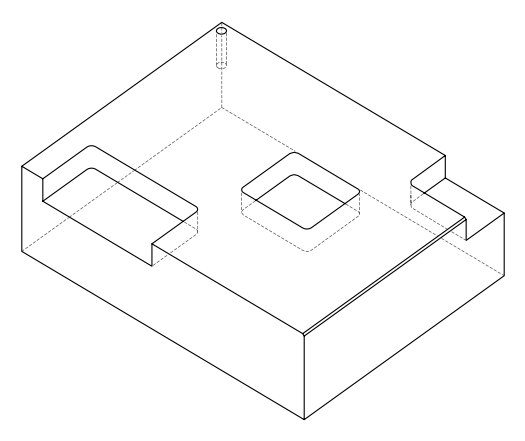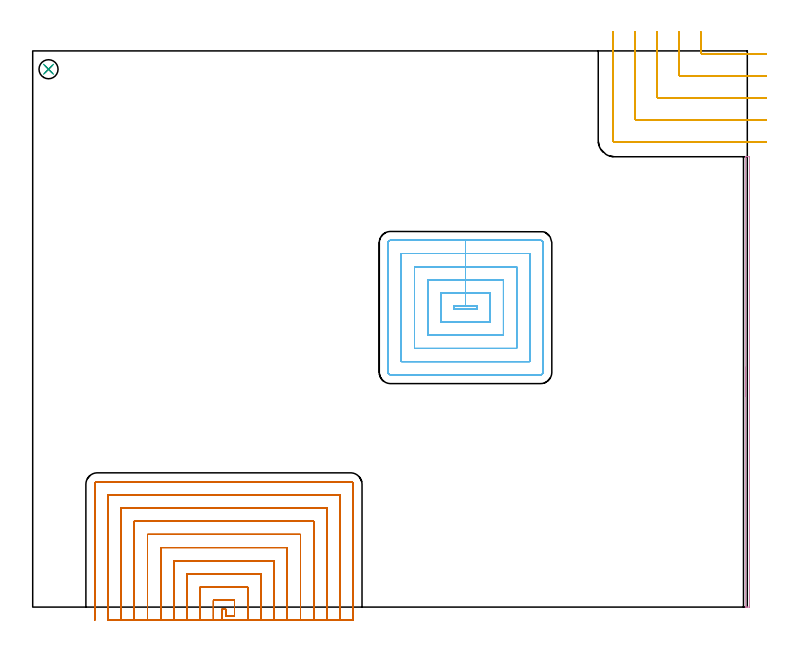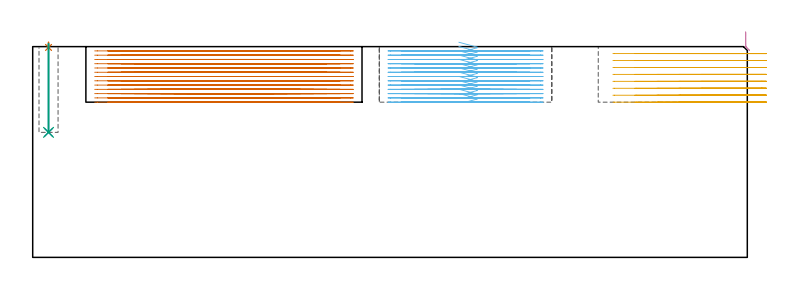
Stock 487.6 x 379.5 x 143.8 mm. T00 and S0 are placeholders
(PLAN: 7 operations, 5 tool changes, 149.4 min)
(1 SPOT_DRILL | STEP1POCKET | NXT0321_9005460120000 | 0.03 min | 2 mm3)
(2 DRILL_BLIND_HOLE_INTO_CENTER | STEP1POCKET | UGT0301_480 | 0.24 min | 3190 mm3)
(3 DRILL_TO_ENLARGE_BLIND_HOLE | STEP1POCKET | UGT0301_374 | 0.24 min | 4541 mm3)
(4 AREA_MILL | FG_CHAMFER_SURFACE | UGT0205_001 | 2.61 min | 1047 mm3)
(5 MILL_CORNER_NOTCH_RECTANGULAR | CORNER_NOTCH_RECTANGULAR | UGT0201_094 | Follow Part, ap 5, ae 75% | 10.64 min | 277344 mm3)
(6 MILL_RECTANGULAR_POCKET | POCKET_RECTANGULAR_STRAIGHT | NXT0201_011 | Follow Part, ap 3, ae 75% | 35.91 min | 461236 mm3)
(7 MILL_SLOT | SLOT_PARTIAL_RECTANGULAR | NXT0201_011 | Follow Part, ap 3, ae 75% | 99.67 min | 653094 mm3)
(TOOL NXT0321_9005460120000 | NC Spot Drill, 142deg, 12mm, Carbide, Uncoated | D12 PA142 FL30 Z2)
(TOOL UGT0301_480 | Carbide Drill 8.5 mm | D8.5 PA118 FL75 Z2)
(TOOL UGT0301_374 | Twist Drill Flat Bottom 13 mm | D13 PA180 FL101 Z2)
(TOOL UGT0205_001 | Chamfer Mill 20 x 3 x 45 deg. | D20 FL50 Z2)
(TOOL UGT0201_094 | End mill 20 mm | D20 FL38 Z4)
(TOOL NXT0201_011 | ENDMILL 12mm [2P460-1200-NA 1630] | D12 FL38 Z6)
(OP 1 SPOT_DRILL)
G17 G21 G94 G90
T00 M6
G54
G17 G0 G90 X10.8 Y367. S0 M3
G43 Z153.8 H0
G94 G81 G98 Z143.236 F250. R146.8
G80
M5
M2
(OP 2 DRILL_BLIND_HOLE_INTO_CENTER)
G17 G21 G94 G90
T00 M6
G54
G17 G0 G90 X10.8 Y367. S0 M3
G43 Z153.8 H0
G94 G81 G98 Z85.3 F250. R145.8
G80
M5
M2
(OP 3 DRILL_TO_ENLARGE_BLIND_HOLE)
G17 G21 G94 G90
T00 M6
G54
G17 G0 G90 X10.8 Y367. S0 M3
G43 Z153.8 H0
G94 G73 G98 Z85.3 F250. Q11.7 R145.8
G80
M5
M2
(OP 4 AREA_MILL)
G17 G21 G94 G90
T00 M6
G54
G17 G0 G90 X486.5 Y143.65 S1061 M3
G43 Z153.8 H0
G94 G1 Y143.688 Z152.928 F250.
Y143.802 Z152.064
Y143.991 Z151.212
Y144.253 Z150.38
Y144.587 Z149.574
Y144.99 Z148.8
Y145.458 Z148.064
Y145.99 Z147.372
Y146.579 Z146.729
Y147.222 Z146.14
Y147.914 Z145.608
Y148.65 Z145.14
Y149.424 Z144.737
Y150.23 Z144.403
Y151.062 Z144.141
Y151.914 Z143.952
Y152.778 Z143.838
Y153.65 Z143.8
Y307.142
X486.506 Y307.29 Z143.793
X486.799 Y307.3 Z143.5
X487.176 Z143.124
X487.8 Z142.495
X488.991 Z141.306
X489.091 Y307.297 Z141.205
X489.1 Y306.928 Z141.2
Y0.605
X489.099 Y0.371 Z141.201
X489.091 Y0.003 Z141.205
X488.991 Y0. Z141.306
X487.8 Z142.495
X487.176 Z143.124
X486.798 Z143.501
X486.506 Y0.01 Z143.793
X486.5 Y0.158 Z143.8
Y153.65
Y154.522 Z143.838
Y155.387 Z143.952
Y156.238 Z144.141
Y157.07 Z144.403
Y157.876 Z144.737
Y158.65 Z145.14
Y159.386 Z145.608
Y160.078 Z146.14
Y160.721 Z146.729
Y161.31 Z147.372
Y161.842 Z148.064
Y162.31 Z148.8
Y162.713 Z149.574
Y163.047 Z150.38
Y163.309 Z151.212
Y163.498 Z152.064
Y163.612 Z152.928
Y163.65 Z153.8
M5
M2
(OP 5 MILL_CORNER_NOTCH_RECTANGULAR)
G17 G21 G94 G90
T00 M6
G54
G17 G0 G90 X455.9 Y392.5 S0 M3
G43 Z153.8 H0
Z139.062
G94 G1 Y389.5 F250.
Y378.294 F500.
G3 X456.894 Y377.3 R1.
G1 X497.6
X500.6 F250.
G0 Z153.8
X440.9 Y392.5
Z139.062
G1 Y389.5
Y363.294 F500.
G3 X441.894 Y362.3 R1.
G1 X497.6
X500.6 F250.
G0 Z153.8
X425.9 Y392.5
Z139.062
G1 Y389.5
Y348.294 F500.
G3 X426.894 Y347.3 R1.
G1 X497.6
X500.6 F250.
G0 Z153.8
X410.9 Y392.5
Z139.062
G1 Y389.5
Y333.295 F500.
G3 X411.895 Y332.3 R1.
G1 X497.6
X500.6 F250.
G0 Z153.8
X395.9 Y392.5
Z139.062
G1 Y389.5
Y318.295 F500.
G3 X396.895 Y317.3 R1.
G1 X497.6
X500.6 F250.
G0 Z153.8
X455.9 Y392.5
Z134.325
G1 Y389.5
Y378.294 F500.
G3 X456.894 Y377.3 R1.
G1 X497.6
X500.6 F250.
G0 Z153.8
X440.9 Y392.5
Z134.325
G1 Y389.5
Y363.294 F500.
G3 X441.894 Y362.3 R1.
G1 X497.6
X500.6 F250.
G0 Z153.8
X425.9 Y392.5
Z134.325
G1 Y389.5
Y348.294 F500.
G3 X426.894 Y347.3 R1.
G1 X497.6
X500.6 F250.
G0 Z153.8
X410.9 Y392.5
Z134.325
G1 Y389.5
Y333.295 F500.
G3 X411.895 Y332.3 R1.
G1 X497.6
X500.6 F250.
G0 Z153.8
X395.9 Y392.5
Z134.325
G1 Y389.5
Y318.295 F500.
G3 X396.895 Y317.3 R1.
G1 X497.6
X500.6 F250.
G0 Z153.8
X455.9 Y392.5
Z129.587
G1 Y389.5
Y378.294 F500.
G3 X456.894 Y377.3 R1.
G1 X497.6
X500.6 F250.
G0 Z153.8
X440.9 Y392.5
Z129.587
G1 Y389.5
Y363.294 F500.
G3 X441.894 Y362.3 R1.
G1 X497.6
X500.6 F250.
G0 Z153.8
X425.9 Y392.5
Z129.587
G1 Y389.5
Y348.294 F500.
G3 X426.894 Y347.3 R1.
G1 X497.6
X500.6 F250.
G0 Z153.8
X410.9 Y392.5
Z129.587
G1 Y389.5
Y333.295 F500.
G3 X411.895 Y332.3 R1.
G1 X497.6
X500.6 F250.
G0 Z153.8
X395.9 Y392.5
Z129.587
G1 Y389.5
Y318.295 F500.
G3 X396.895 Y317.3 R1.
G1 X497.6
X500.6 F250.
G0 Z153.8
X455.9 Y392.5
Z124.85
G1 Y389.5
Y378.294 F500.
G3 X456.894 Y377.3 R1.
G1 X497.6
X500.6 F250.
G0 Z153.8
X440.9 Y392.5
Z124.85
G1 Y389.5
Y363.294 F500.
G3 X441.894 Y362.3 R1.
G1 X497.6
X500.6 F250.
G0 Z153.8
X425.9 Y392.5
Z124.85
G1 Y389.5
Y348.294 F500.
G3 X426.894 Y347.3 R1.
G1 X497.6
X500.6 F250.
G0 Z153.8
X410.9 Y392.5
Z124.85
G1 Y389.5
Y333.295 F500.
G3 X411.895 Y332.3 R1.
G1 X497.6
X500.6 F250.
G0 Z153.8
X395.9 Y392.5
Z124.85
G1 Y389.5
Y318.295 F500.
G3 X396.895 Y317.3 R1.
G1 X497.6
X500.6 F250.
G0 Z153.8
X455.9 Y392.5
Z120.112
G1 Y389.5
Y378.294 F500.
G3 X456.894 Y377.3 R1.
G1 X497.6
X500.6 F250.
G0 Z153.8
X440.9 Y392.5
Z120.112
G1 Y389.5
Y363.294 F500.
G3 X441.894 Y362.3 R1.
G1 X497.6
X500.6 F250.
G0 Z153.8
X425.9 Y392.5
Z120.112
G1 Y389.5
Y348.294 F500.
G3 X426.894 Y347.3 R1.
G1 X497.6
X500.6 F250.
G0 Z153.8
X410.9 Y392.5
Z120.112
G1 Y389.5
Y333.295 F500.
G3 X411.895 Y332.3 R1.
G1 X497.6
X500.6 F250.
G0 Z153.8
X395.9 Y392.5
Z120.112
G1 Y389.5
Y318.295 F500.
G3 X396.895 Y317.3 R1.
G1 X497.6
X500.6 F250.
G0 Z153.8
X455.9 Y392.5
Z115.375
G1 Y389.5
Y378.294 F500.
G3 X456.894 Y377.3 R1.
G1 X497.6
X500.6 F250.
G0 Z153.8
X440.9 Y392.5
Z115.375
G1 Y389.5
Y363.294 F500.
G3 X441.894 Y362.3 R1.
G1 X497.6
X500.6 F250.
G0 Z153.8
X425.9 Y392.5
Z115.375
G1 Y389.5
Y348.294 F500.
G3 X426.894 Y347.3 R1.
G1 X497.6
X500.6 F250.
G0 Z153.8
X410.9 Y392.5
Z115.375
G1 Y389.5
Y333.295 F500.
G3 X411.895 Y332.3 R1.
G1 X497.6
X500.6 F250.
G0 Z153.8
X395.9 Y392.5
Z115.375
G1 Y389.5
Y318.295 F500.
G3 X396.895 Y317.3 R1.
G1 X497.6
X500.6 F250.
G0 Z153.8
X455.9 Y392.5
Z110.637
G1 Y389.5
Y378.294 F500.
G3 X456.894 Y377.3 R1.
G1 X497.6
X500.6 F250.
G0 Z153.8
X440.9 Y392.5
Z110.637
G1 Y389.5
Y363.294 F500.
G3 X441.894 Y362.3 R1.
G1 X497.6
X500.6 F250.
G0 Z153.8
X425.9 Y392.5
Z110.637
G1 Y389.5
Y348.294 F500.
G3 X426.894 Y347.3 R1.
G1 X497.6
X500.6 F250.
G0 Z153.8
X410.9 Y392.5
Z110.637
G1 Y389.5
Y333.295 F500.
G3 X411.895 Y332.3 R1.
G1 X497.6
X500.6 F250.
G0 Z153.8
X395.9 Y392.5
Z110.637
G1 Y389.5
Y318.295 F500.
G3 X396.895 Y317.3 R1.
G1 X497.6
X500.6 F250.
G0 Z153.8
X455.9 Y392.5
Z105.9
G1 Y389.5
Y378.294 F500.
G3 X456.894 Y377.3 R1.
G1 X497.6
X500.6 F250.
G0 Z153.8
X440.9 Y392.5
Z105.9
G1 Y389.5
Y363.294 F500.
G3 X441.894 Y362.3 R1.
G1 X497.6
X500.6 F250.
G0 Z153.8
X425.9 Y392.5
Z105.9
G1 Y389.5
Y348.294 F500.
G3 X426.894 Y347.3 R1.
G1 X497.6
X500.6 F250.
G0 Z153.8
X410.9 Y392.5
Z105.9
G1 Y389.5
Y333.295 F500.
G3 X411.895 Y332.3 R1.
G1 X497.6
X500.6 F250.
G0 Z153.8
X395.9 Y392.5
Z105.9
G1 Y389.5
Y318.295 F500.
G3 X396.895 Y317.3 R1.
G1 X497.6
X500.6 F250.
G0 Z153.8
M5
M2
(OP 6 MILL_RECTANGULAR_POCKET)
G17 G21 G94 G90
T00 M6
G54
G17 G0 G90 X290.774 Y203.5 S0 M3
G43 Z153.8 H1
Z146.8
G94 G1 X303.2 Z143.47 F250.
Y205.3 Z142.988
X295.35 Z140.885
X287.5 F500.
Y203.5
X303.2
Y205.3
X295.35
Y214.3
X278.5
Y194.5
X312.2
Y214.3
X295.35
Y223.3
X269.5
Y185.5
X321.2
Y223.3
X295.35
Y232.3
X260.5
Y176.5
X330.2
Y232.3
X295.35
Y241.3
X251.5
Y167.5
X339.2
Y241.3
X295.35
Y250.3
X244.2
G3 X242.5 Y248.6 R1.7
G1 Y160.2
G3 X244.2 Y158.5 R1.7
G1 X346.5
G3 X348.2 Y160.2 R1.7
G1 Y248.6
G3 X346.5 Y250.3 R1.7
G1 X295.35
X294.35
G0 X290.774 Y203.5 Z143.885
G1 X303.2 Z140.555 F250.
Y205.3 Z140.073
X295.35 Z137.969
X287.5 F500.
Y203.5
X303.2
Y205.3
X295.35
Y214.3
X278.5
Y194.5
X312.2
Y214.3
X295.35
Y223.3
X269.5
Y185.5
X321.2
Y223.3
X295.35
Y232.3
X260.5
Y176.5
X330.2
Y232.3
X295.35
Y241.3
X251.5
Y167.5
X339.2
Y241.3
X295.35
Y250.3
X244.2
G3 X242.5 Y248.6 R1.7
G1 Y160.2
G3 X244.2 Y158.5 R1.7
G1 X346.5
G3 X348.2 Y160.2 R1.7
G1 Y248.6
G3 X346.5 Y250.3 R1.7
G1 X295.35
X294.35
G0 X290.774 Y203.5 Z140.969
G1 X303.2 Z137.639 F250.
Y205.3 Z137.157
X295.35 Z135.054
X287.5 F500.
Y203.5
X303.2
Y205.3
X295.35
Y214.3
X278.5
Y194.5
X312.2
Y214.3
X295.35
Y223.3
X269.5
Y185.5
X321.2
Y223.3
X295.35
Y232.3
X260.5
Y176.5
X330.2
Y232.3
X295.35
Y241.3
X251.5
Y167.5
X339.2
Y241.3
X295.35
Y250.3
X244.2
G3 X242.5 Y248.6 R1.7
G1 Y160.2
G3 X244.2 Y158.5 R1.7
G1 X346.5
G3 X348.2 Y160.2 R1.7
G1 Y248.6
G3 X346.5 Y250.3 R1.7
G1 X295.35
X294.35
G0 X290.774 Y203.5 Z138.054
G1 X303.2 Z134.724 F250.
Y205.3 Z134.242
X295.35 Z132.138
X287.5 F500.
Y203.5
X303.2
Y205.3
X295.35
Y214.3
X278.5
Y194.5
X312.2
Y214.3
X295.35
Y223.3
X269.5
Y185.5
X321.2
Y223.3
X295.35
Y232.3
X260.5
Y176.5
X330.2
Y232.3
X295.35
Y241.3
X251.5
Y167.5
X339.2
Y241.3
X295.35
Y250.3
X244.2
G3 X242.5 Y248.6 R1.7
G1 Y160.2
G3 X244.2 Y158.5 R1.7
G1 X346.5
G3 X348.2 Y160.2 R1.7
G1 Y248.6
G3 X346.5 Y250.3 R1.7
G1 X295.35
X294.35
G0 X290.774 Y203.5 Z135.138
G1 X303.2 Z131.809 F250.
Y205.3 Z131.326
X295.35 Z129.223
X287.5 F500.
Y203.5
X303.2
Y205.3
X295.35
Y214.3
X278.5
Y194.5
X312.2
Y214.3
X295.35
Y223.3
X269.5
Y185.5
X321.2
Y223.3
X295.35
Y232.3
X260.5
Y176.5
X330.2
Y232.3
X295.35
Y241.3
X251.5
Y167.5
X339.2
Y241.3
X295.35
Y250.3
X244.2
G3 X242.5 Y248.6 R1.7
G1 Y160.2
G3 X244.2 Y158.5 R1.7
G1 X346.5
G3 X348.2 Y160.2 R1.7
G1 Y248.6
G3 X346.5 Y250.3 R1.7
G1 X295.35
X294.35
G0 X290.774 Y203.5 Z132.223
G1 X303.2 Z128.893 F250.
Y205.3 Z128.411
X295.35 Z126.308
X287.5 F500.
Y203.5
X303.2
Y205.3
X295.35
Y214.3
X278.5
Y194.5
X312.2
Y214.3
X295.35
Y223.3
X269.5
Y185.5
X321.2
Y223.3
X295.35
Y232.3
X260.5
Y176.5
X330.2
Y232.3
X295.35
Y241.3
X251.5
Y167.5
X339.2
Y241.3
X295.35
Y250.3
X244.2
G3 X242.5 Y248.6 R1.7
G1 Y160.2
G3 X244.2 Y158.5 R1.7
G1 X346.5
G3 X348.2 Y160.2 R1.7
G1 Y248.6
G3 X346.5 Y250.3 R1.7
G1 X295.35
X294.35
G0 X290.774 Y203.5 Z129.308
G1 X303.2 Z125.978 F250.
Y205.3 Z125.496
X295.35 Z123.392
X287.5 F500.
Y203.5
X303.2
Y205.3
X295.35
Y214.3
X278.5
Y194.5
X312.2
Y214.3
X295.35
Y223.3
X269.5
Y185.5
X321.2
Y223.3
X295.35
Y232.3
X260.5
Y176.5
X330.2
Y232.3
X295.35
Y241.3
X251.5
Y167.5
X339.2
Y241.3
X295.35
Y250.3
X244.2
G3 X242.5 Y248.6 R1.7
G1 Y160.2
G3 X244.2 Y158.5 R1.7
G1 X346.5
G3 X348.2 Y160.2 R1.7
G1 Y248.6
G3 X346.5 Y250.3 R1.7
G1 X295.35
X294.35
G0 X290.774 Y203.5 Z126.392
G1 X303.2 Z123.063 F250.
Y205.3 Z122.58
X295.35 Z120.477
X287.5 F500.
Y203.5
X303.2
Y205.3
X295.35
Y214.3
X278.5
Y194.5
X312.2
Y214.3
X295.35
Y223.3
X269.5
Y185.5
X321.2
Y223.3
X295.35
Y232.3
X260.5
Y176.5
X330.2
Y232.3
X295.35
Y241.3
X251.5
Y167.5
X339.2
Y241.3
X295.35
Y250.3
X244.2
G3 X242.5 Y248.6 R1.7
G1 Y160.2
G3 X244.2 Y158.5 R1.7
G1 X346.5
G3 X348.2 Y160.2 R1.7
G1 Y248.6
G3 X346.5 Y250.3 R1.7
G1 X295.35
X294.35
G0 X290.774 Y203.5 Z123.477
G1 X303.2 Z120.147 F250.
Y205.3 Z119.665
X295.35 Z117.562
X287.5 F500.
Y203.5
X303.2
Y205.3
X295.35
Y214.3
X278.5
Y194.5
X312.2
Y214.3
X295.35
Y223.3
X269.5
Y185.5
X321.2
Y223.3
X295.35
Y232.3
X260.5
Y176.5
X330.2
Y232.3
X295.35
Y241.3
X251.5
Y167.5
X339.2
Y241.3
X295.35
Y250.3
X244.2
G3 X242.5 Y248.6 R1.7
G1 Y160.2
G3 X244.2 Y158.5 R1.7
G1 X346.5
G3 X348.2 Y160.2 R1.7
G1 Y248.6
G3 X346.5 Y250.3 R1.7
G1 X295.35
X294.35
G0 X290.774 Y203.5 Z120.562
G1 X303.2 Z117.232 F250.
Y205.3 Z116.75
X295.35 Z114.646
X287.5 F500.
Y203.5
X303.2
Y205.3
X295.35
Y214.3
X278.5
Y194.5
X312.2
Y214.3
X295.35
Y223.3
X269.5
Y185.5
X321.2
Y223.3
X295.35
Y232.3
X260.5
Y176.5
X330.2
Y232.3
X295.35
Y241.3
X251.5
Y167.5
X339.2
Y241.3
X295.35
Y250.3
X244.2
G3 X242.5 Y248.6 R1.7
G1 Y160.2
G3 X244.2 Y158.5 R1.7
G1 X346.5
G3 X348.2 Y160.2 R1.7
G1 Y248.6
G3 X346.5 Y250.3 R1.7
G1 X295.35
X294.35
G0 X290.774 Y203.5 Z117.646
G1 X303.2 Z114.316 F250.
Y205.3 Z113.834
X295.35 Z111.731
X287.5 F500.
Y203.5
X303.2
Y205.3
X295.35
Y214.3
X278.5
Y194.5
X312.2
Y214.3
X295.35
Y223.3
X269.5
Y185.5
X321.2
Y223.3
X295.35
Y232.3
X260.5
Y176.5
X330.2
Y232.3
X295.35
Y241.3
X251.5
Y167.5
X339.2
Y241.3
X295.35
Y250.3
X244.2
G3 X242.5 Y248.6 R1.7
G1 Y160.2
G3 X244.2 Y158.5 R1.7
G1 X346.5
G3 X348.2 Y160.2 R1.7
G1 Y248.6
G3 X346.5 Y250.3 R1.7
G1 X295.35
X294.35
G0 X290.774 Y203.5 Z114.731
G1 X303.2 Z111.401 F250.
Y205.3 Z110.919
X295.35 Z108.815
X287.5 F500.
Y203.5
X303.2
Y205.3
X295.35
Y214.3
X278.5
Y194.5
X312.2
Y214.3
X295.35
Y223.3
X269.5
Y185.5
X321.2
Y223.3
X295.35
Y232.3
X260.5
Y176.5
X330.2
Y232.3
X295.35
Y241.3
X251.5
Y167.5
X339.2
Y241.3
X295.35
Y250.3
X244.2
G3 X242.5 Y248.6 R1.7
G1 Y160.2
G3 X244.2 Y158.5 R1.7
G1 X346.5
G3 X348.2 Y160.2 R1.7
G1 Y248.6
G3 X346.5 Y250.3 R1.7
G1 X295.35
X294.35
G0 X290.774 Y203.5 Z111.815
G1 X303.2 Z108.486 F250.
Y205.3 Z108.003
X295.35 Z105.9
X287.5 F500.
Y203.5
X303.2
Y205.3
X295.35
Y214.3
X278.5
Y194.5
X312.2
Y214.3
X295.35
Y223.3
X269.5
Y185.5
X321.2
Y223.3
X295.35
Y232.3
X260.5
Y176.5
X330.2
Y232.3
X295.35
Y241.3
X251.5
Y167.5
X339.2
Y241.3
X295.35
Y250.3
X244.2
G3 X242.5 Y248.6 R1.7
G1 Y160.2
G3 X244.2 Y158.5 R1.7
G1 X346.5
G3 X348.2 Y160.2 R1.7
G1 Y248.6
G3 X346.5 Y250.3 R1.7
G1 X295.35
X294.35
G0 Z153.8
M5
M2
(OP 7 MILL_SLOT)
G17 G21 G94 G90
T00 M6
G54
G17 G0 G90 X129.3 Y-9. S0 M3
G43 Z153.8 H1
Z140.885
G94 G1 Y-6. F250.
Y-1.4 F500.
X131.7
Y-6.
X137.7
Y4.6
X123.3
Y-6.
Y-9. F250.
X146.7
Y-6.
Y13.6 F500.
X114.3
Y-6.
Y-9. F250.
X155.7
Y-6.
Y22.6 F500.
X105.3
Y-6.
Y-9. F250.
X164.7
Y-6.
Y31.6 F500.
X96.3
Y-6.
Y-9. F250.
X173.7
Y-6.
Y40.6 F500.
X87.3
Y-6.
Y-9. F250.
X182.7
Y-6.
Y49.6 F500.
X78.3
Y-6.
Y-9. F250.
X191.7
Y-6.
Y58.6 F500.
X69.3
Y-6.
Y-9. F250.
X200.7
Y-6.
Y67.6 F500.
X60.3
Y-6.
Y-9. F250.
X209.7
Y-6.
Y76.6 F500.
X51.3
Y-6.
Y-9. F250.
X218.7
Y-6.
Y83.8 F500.
G3 X216.9 Y85.6 R1.8
G1 X44.1
G3 X42.3 Y83.8 R1.8
G1 Y-6.
Y-9. F250.
G0 X129.3 Z137.969
G1 Y-6.
Y-1.4 F500.
X131.7
Y-6.
X137.7
Y4.6
X123.3
Y-6.
Y-9. F250.
X146.7
Y-6.
Y13.6 F500.
X114.3
Y-6.
Y-9. F250.
X155.7
Y-6.
Y22.6 F500.
X105.3
Y-6.
Y-9. F250.
X164.7
Y-6.
Y31.6 F500.
X96.3
Y-6.
Y-9. F250.
X173.7
Y-6.
Y40.6 F500.
X87.3
Y-6.
Y-9. F250.
X182.7
Y-6.
Y49.6 F500.
X78.3
Y-6.
Y-9. F250.
X191.7
Y-6.
Y58.6 F500.
X69.3
Y-6.
Y-9. F250.
X200.7
Y-6.
Y67.6 F500.
X60.3
Y-6.
Y-9. F250.
X209.7
Y-6.
Y76.6 F500.
X51.3
Y-6.
Y-9. F250.
X218.7
Y-6.
Y83.8 F500.
G3 X216.9 Y85.6 R1.8
G1 X44.1
G3 X42.3 Y83.8 R1.8
G1 Y-6.
Y-9. F250.
G0 X129.3 Z135.054
G1 Y-6.
Y-1.4 F500.
X131.7
Y-6.
X137.7
Y4.6
X123.3
Y-6.
Y-9. F250.
X146.7
Y-6.
Y13.6 F500.
X114.3
Y-6.
Y-9. F250.
X155.7
Y-6.
Y22.6 F500.
X105.3
Y-6.
Y-9. F250.
X164.7
Y-6.
Y31.6 F500.
X96.3
Y-6.
Y-9. F250.
X173.7
Y-6.
Y40.6 F500.
X87.3
Y-6.
Y-9. F250.
X182.7
Y-6.
Y49.6 F500.
X78.3
Y-6.
Y-9. F250.
X191.7
Y-6.
Y58.6 F500.
X69.3
Y-6.
Y-9. F250.
X200.7
Y-6.
Y67.6 F500.
X60.3
Y-6.
Y-9. F250.
X209.7
Y-6.
Y76.6 F500.
X51.3
Y-6.
Y-9. F250.
X218.7
Y-6.
Y83.8 F500.
G3 X216.9 Y85.6 R1.8
G1 X44.1
G3 X42.3 Y83.8 R1.8
G1 Y-6.
Y-9. F250.
G0 X129.3 Z132.138
G1 Y-6.
Y-1.4 F500.
X131.7
Y-6.
X137.7
Y4.6
X123.3
Y-6.
Y-9. F250.
X146.7
Y-6.
Y13.6 F500.
X114.3
Y-6.
Y-9. F250.
X155.7
Y-6.
Y22.6 F500.
X105.3
Y-6.
Y-9. F250.
X164.7
Y-6.
Y31.6 F500.
X96.3
Y-6.
Y-9. F250.
X173.7
Y-6.
Y40.6 F500.
X87.3
Y-6.
Y-9. F250.
X182.7
Y-6.
Y49.6 F500.
X78.3
Y-6.
Y-9. F250.
X191.7
Y-6.
Y58.6 F500.
X69.3
Y-6.
Y-9. F250.
X200.7
Y-6.
Y67.6 F500.
X60.3
Y-6.
Y-9. F250.
X209.7
Y-6.
Y76.6 F500.
X51.3
Y-6.
Y-9. F250.
X218.7
Y-6.
Y83.8 F500.
G3 X216.9 Y85.6 R1.8
G1 X44.1
G3 X42.3 Y83.8 R1.8
G1 Y-6.
Y-9. F250.
G0 X129.3 Z129.223
G1 Y-6.
Y-1.4 F500.
X131.7
Y-6.
X137.7
Y4.6
X123.3
Y-6.
Y-9. F250.
X146.7
Y-6.
Y13.6 F500.
X114.3
Y-6.
Y-9. F250.
X155.7
Y-6.
Y22.6 F500.
X105.3
Y-6.
Y-9. F250.
X164.7
Y-6.
Y31.6 F500.
X96.3
Y-6.
Y-9. F250.
X173.7
Y-6.
Y40.6 F500.
X87.3
Y-6.
Y-9. F250.
X182.7
Y-6.
Y49.6 F500.
X78.3
Y-6.
Y-9. F250.
X191.7
Y-6.
Y58.6 F500.
X69.3
Y-6.
Y-9. F250.
X200.7
Y-6.
Y67.6 F500.
X60.3
Y-6.
Y-9. F250.
X209.7
Y-6.
Y76.6 F500.
X51.3
Y-6.
Y-9. F250.
X218.7
Y-6.
Y83.8 F500.
G3 X216.9 Y85.6 R1.8
G1 X44.1
G3 X42.3 Y83.8 R1.8
G1 Y-6.
Y-9. F250.
G0 X129.3 Z126.308
G1 Y-6.
Y-1.4 F500.
X131.7
Y-6.
X137.7
Y4.6
X123.3
Y-6.
Y-9. F250.
X146.7
Y-6.
Y13.6 F500.
X114.3
Y-6.
Y-9. F250.
X155.7
Y-6.
Y22.6 F500.
X105.3
Y-6.
Y-9. F250.
X164.7
Y-6.
Y31.6 F500.
X96.3
Y-6.
Y-9. F250.
X173.7
Y-6.
Y40.6 F500.
X87.3
Y-6.
Y-9. F250.
X182.7
Y-6.
Y49.6 F500.
X78.3
Y-6.
Y-9. F250.
X191.7
Y-6.
Y58.6 F500.
X69.3
Y-6.
Y-9. F250.
X200.7
Y-6.
Y67.6 F500.
X60.3
Y-6.
Y-9. F250.
X209.7
Y-6.
Y76.6 F500.
X51.3
Y-6.
Y-9. F250.
X218.7
Y-6.
Y83.8 F500.
G3 X216.9 Y85.6 R1.8
G1 X44.1
G3 X42.3 Y83.8 R1.8
G1 Y-6.
Y-9. F250.
G0 X129.3 Z123.392
G1 Y-6.
Y-1.4 F500.
X131.7
Y-6.
X137.7
Y4.6
X123.3
Y-6.
Y-9. F250.
X146.7
Y-6.
Y13.6 F500.
X114.3
Y-6.
Y-9. F250.
X155.7
Y-6.
Y22.6 F500.
X105.3
Y-6.
Y-9. F250.
X164.7
Y-6.
Y31.6 F500.
X96.3
Y-6.
Y-9. F250.
X173.7
Y-6.
Y40.6 F500.
X87.3
Y-6.
Y-9. F250.
X182.7
Y-6.
Y49.6 F500.
X78.3
Y-6.
Y-9. F250.
X191.7
Y-6.
Y58.6 F500.
X69.3
Y-6.
Y-9. F250.
X200.7
Y-6.
Y67.6 F500.
X60.3
Y-6.
Y-9. F250.
X209.7
Y-6.
Y76.6 F500.
X51.3
Y-6.
Y-9. F250.
X218.7
Y-6.
Y83.8 F500.
G3 X216.9 Y85.6 R1.8
G1 X44.1
G3 X42.3 Y83.8 R1.8
G1 Y-6.
Y-9. F250.
G0 X129.3 Z120.477
G1 Y-6.
Y-1.4 F500.
X131.7
Y-6.
X137.7
Y4.6
X123.3
Y-6.
Y-9. F250.
X146.7
Y-6.
Y13.6 F500.
X114.3
Y-6.
Y-9. F250.
X155.7
Y-6.
Y22.6 F500.
X105.3
Y-6.
Y-9. F250.
X164.7
Y-6.
Y31.6 F500.
X96.3
Y-6.
Y-9. F250.
X173.7
Y-6.
Y40.6 F500.
X87.3
Y-6.
Y-9. F250.
X182.7
Y-6.
Y49.6 F500.
X78.3
Y-6.
Y-9. F250.
X191.7
Y-6.
Y58.6 F500.
X69.3
Y-6.
Y-9. F250.
X200.7
Y-6.
Y67.6 F500.
X60.3
Y-6.
Y-9. F250.
X209.7
Y-6.
Y76.6 F500.
X51.3
Y-6.
Y-9. F250.
X218.7
Y-6.
Y83.8 F500.
G3 X216.9 Y85.6 R1.8
G1 X44.1
G3 X42.3 Y83.8 R1.8
G1 Y-6.
Y-9. F250.
G0 X129.3 Z117.562
G1 Y-6.
Y-1.4 F500.
X131.7
Y-6.
X137.7
Y4.6
X123.3
Y-6.
Y-9. F250.
X146.7
Y-6.
Y13.6 F500.
X114.3
Y-6.
Y-9. F250.
X155.7
Y-6.
Y22.6 F500.
X105.3
Y-6.
Y-9. F250.
X164.7
Y-6.
Y31.6 F500.
X96.3
Y-6.
Y-9. F250.
X173.7
Y-6.
Y40.6 F500.
X87.3
Y-6.
Y-9. F250.
X182.7
Y-6.
Y49.6 F500.
X78.3
Y-6.
Y-9. F250.
X191.7
Y-6.
Y58.6 F500.
X69.3
Y-6.
Y-9. F250.
X200.7
Y-6.
Y67.6 F500.
X60.3
Y-6.
Y-9. F250.
X209.7
Y-6.
Y76.6 F500.
X51.3
Y-6.
Y-9. F250.
X218.7
Y-6.
Y83.8 F500.
G3 X216.9 Y85.6 R1.8
G1 X44.1
G3 X42.3 Y83.8 R1.8
G1 Y-6.
Y-9. F250.
G0 X129.3 Z114.646
G1 Y-6.
Y-1.4 F500.
X131.7
Y-6.
X137.7
Y4.6
X123.3
Y-6.
Y-9. F250.
X146.7
Y-6.
Y13.6 F500.
X114.3
Y-6.
Y-9. F250.
X155.7
Y-6.
Y22.6 F500.
X105.3
Y-6.
Y-9. F250.
X164.7
Y-6.
Y31.6 F500.
X96.3
Y-6.
Y-9. F250.
X173.7
Y-6.
Y40.6 F500.
X87.3
Y-6.
Y-9. F250.
X182.7
Y-6.
Y49.6 F500.
X78.3
Y-6.
Y-9. F250.
X191.7
Y-6.
Y58.6 F500.
X69.3
Y-6.
Y-9. F250.
X200.7
Y-6.
Y67.6 F500.
X60.3
Y-6.
Y-9. F250.
X209.7
Y-6.
Y76.6 F500.
X51.3
Y-6.
Y-9. F250.
X218.7
Y-6.
Y83.8 F500.
G3 X216.9 Y85.6 R1.8
G1 X44.1
G3 X42.3 Y83.8 R1.8
G1 Y-6.
Y-9. F250.
G0 X129.3 Z111.731
G1 Y-6.
Y-1.4 F500.
X131.7
Y-6.
X137.7
Y4.6
X123.3
Y-6.
Y-9. F250.
X146.7
Y-6.
Y13.6 F500.
X114.3
Y-6.
Y-9. F250.
X155.7
Y-6.
Y22.6 F500.
X105.3
Y-6.
Y-9. F250.
X164.7
Y-6.
Y31.6 F500.
X96.3
Y-6.
Y-9. F250.
X173.7
Y-6.
Y40.6 F500.
X87.3
Y-6.
Y-9. F250.
X182.7
Y-6.
Y49.6 F500.
X78.3
Y-6.
Y-9. F250.
X191.7
Y-6.
Y58.6 F500.
X69.3
Y-6.
Y-9. F250.
X200.7
Y-6.
Y67.6 F500.
X60.3
Y-6.
Y-9. F250.
X209.7
Y-6.
Y76.6 F500.
X51.3
Y-6.
Y-9. F250.
X218.7
Y-6.
Y83.8 F500.
G3 X216.9 Y85.6 R1.8
G1 X44.1
G3 X42.3 Y83.8 R1.8
G1 Y-6.
Y-9. F250.
G0 X129.3 Z108.815
G1 Y-6.
Y-1.4 F500.
X131.7
Y-6.
X137.7
Y4.6
X123.3
Y-6.
Y-9. F250.
X146.7
Y-6.
Y13.6 F500.
X114.3
Y-6.
Y-9. F250.
X155.7
Y-6.
Y22.6 F500.
X105.3
Y-6.
Y-9. F250.
X164.7
Y-6.
Y31.6 F500.
X96.3
Y-6.
Y-9. F250.
X173.7
Y-6.
Y40.6 F500.
X87.3
Y-6.
Y-9. F250.
X182.7
Y-6.
Y49.6 F500.
X78.3
Y-6.
Y-9. F250.
X191.7
Y-6.
Y58.6 F500.
X69.3
Y-6.
Y-9. F250.
X200.7
Y-6.
Y67.6 F500.
X60.3
Y-6.
Y-9. F250.
X209.7
Y-6.
Y76.6 F500.
X51.3
Y-6.
Y-9. F250.
X218.7
Y-6.
Y83.8 F500.
G3 X216.9 Y85.6 R1.8
G1 X44.1
G3 X42.3 Y83.8 R1.8
G1 Y-6.
Y-9. F250.
G0 X129.3 Z105.9
G1 Y-6.
Y-1.4 F500.
X131.7
Y-6.
X137.7
Y4.6
X123.3
Y-6.
Y-9. F250.
X146.7
Y-6.
Y13.6 F500.
X114.3
Y-6.
Y-9. F250.
X155.7
Y-6.
Y22.6 F500.
X105.3
Y-6.
Y-9. F250.
X164.7
Y-6.
Y31.6 F500.
X96.3
Y-6.
Y-9. F250.
X173.7
Y-6.
Y40.6 F500.
X87.3
Y-6.
Y-9. F250.
X182.7
Y-6.
Y49.6 F500.
X78.3
Y-6.
Y-9. F250.
X191.7
Y-6.
Y58.6 F500.
X69.3
Y-6.
Y-9. F250.
X200.7
Y-6.
Y67.6 F500.
X60.3
Y-6.
Y-9. F250.
X209.7
Y-6.
Y76.6 F500.
X51.3
Y-6.
Y-9. F250.
X218.7
Y-6.
Y83.8 F500.
G3 X216.9 Y85.6 R1.8
G1 X44.1
G3 X42.3 Y83.8 R1.8
G1 Y-6.
Y-9. F250.
G0 Z153.8
M5
M2
